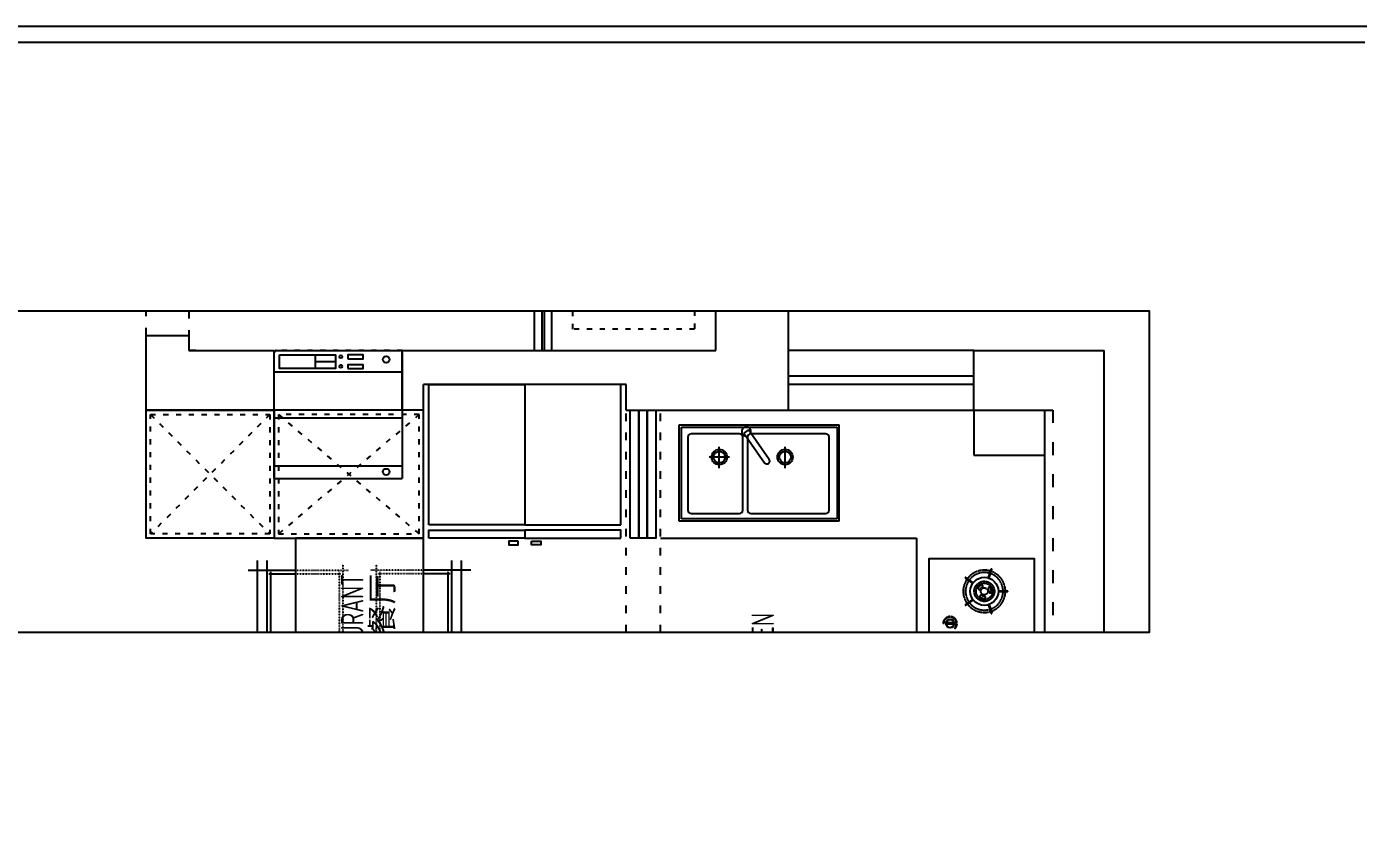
# Model space of a CAD drawing. Header units: millimetres. Extents: x -58733 to 427521, y -235734 to 553534.
# Drawn here: x 394572 to 400814, y -200219 to -196471 of the extents above; entities that cross this region are included whole.
import ezdxf
from ezdxf.xclip import XClip

# ---------------------------------------------------------------- set-up
doc = ezdxf.new("R2010")
doc.units = ezdxf.units.MM
doc.header["$XCLIPFRAME"] = 0
doc.linetypes.add('ACAD_ISO02W100', pattern=[15, 12, -3])
doc.linetypes.add('ACAD_ISO03W100', pattern=[30, 12, -18])
for name, color, linetype in [('00-墙体', 7, 'Continuous'), ('02-洁具及配件（地平图显示）', 1, 'Continuous'), ('02-活动家具', 1, 'Continuous'), ('4平-文字', 7, 'Continuous'), ('4平-灶具', 7, 'Continuous'), ('ZL家具内框', 251, 'Continuous'), ('ZL家具外框', 1, 'Continuous'), ('ZL窗户内线', 251, 'Continuous'), ('图框', 251, 'Continuous')]:
    doc.layers.add(name, color=color, linetype=linetype)
doc.layers.add('P★10 文字说明', color=32, linetype='Continuous', lineweight=0)
doc.layers.add('墙体', color=7, linetype='Continuous', lineweight=30)
doc.styles.add('DIM_FONT', font='', dxfattribs={"width": 0.8})
doc.styles.add('编号', font='ARCHSTYL.SHX', dxfattribs={"width": 0.8})
doc.styles.get('DIM_FONT').set_extended_font_data('SimSun')

# ---------------------------------------------------------------- blocks, each defined once
blk = doc.blocks.new('A$C2EBB641D')
for p, q in [((533.3, 666.7), (200, 666.7)), ((266.7, 733.3), (266.7, 0)), ((333.3, 733.3), (333.3, 0)), ((200, 66.7), (533.3, 66.7))]:
    blk.add_line(p, q)
at = {"color": 250, "linetype": 'ACAD_ISO03W100', "ltscale": 0.1}
for p, q in [((906.7, 666.7), (533.3, 666.7)), ((866.7, 26.7), (866.7, 706.7)), ((853.3, 640), (533.3, 640)), ((840, 80), (840, 653.3)), ((533.3, 93.3), (853.3, 93.3)), ((533.3, 66.7), (906.7, 66.7))]:
    blk.add_line(p, q, dxfattribs=at)
at = {"color": 251}
for p, q in [((533.3, 640), (346.7, 640)), ((360, 653.3), (360, 80)), ((346.7, 93.3), (533.3, 93.3))]:
    blk.add_line(p, q, dxfattribs=at)
blk = doc.blocks.new('A$C314F5E14')
at = {"color": 251}
for p, q in [((90.7, 393.4), (90.7, 50.3)), ((333, 408.4), (105.7, 408.4)), ((348, 50.3), (348, 393.4)), ((375, 426.6), (353.3, 411.4)), ((353.3, 411.4), (450, 273.1)), ((370.5, 393.4), (370.5, 50.3)), ((471.8, 288.3), (375, 426.6)), ((737.7, 408.4), (385.5, 408.4)), ((752.7, 50.3), (752.7, 393.4)), ((237.7, 248.1), (237.7, 348.3)), ((546.1, 248.1), (546.1, 348.3)), ((285.9, 299.6), (189.9, 299.6)), ((105.7, 35.3), (333, 35.3)), ((385.5, 35.3), (737.7, 35.3))]:
    blk.add_line(p, q, dxfattribs=at)
for centre, radius in [((237.7, 299.6), 36.1), ((237.7, 299.6), 27.1), ((546.1, 299.6), 36.1), ((546.1, 299.6), 27.1)]:
    blk.add_circle(centre, radius, dxfattribs=at)
for centre, radius, start, end in [((364.2, 419), 21.7, 342.60679, 267.3353), ((105.7, 393.4), 15, 90, 180), ((333, 393.4), 15, 0, 90), ((385.5, 393.4), 15, 90, 180), ((737.7, 393.4), 15, 0, 90), ((460.9, 280.7), 13.3, 214.97105, 34.97105), ((105.7, 50.3), 15, 180, 270), ((333, 50.3), 15, 270, 0), ((385.5, 50.3), 15, 180, 270), ((737.7, 50.3), 15, 270, 0)]:
    blk.add_arc(centre, radius, start, end, dxfattribs=at)
at = {"layer": 'ZL家具外框'}
for p, q in [((50, 0), (50, 450)), ((50, 450), (800, 450)), ((60, 10), (60, 440)), ((60, 440), (790, 440)), ((790, 440), (790, 10)), ((800, 0), (800, 450)), ((800, 0), (50, 0)), ((790, 10), (60, 10))]:
    blk.add_line(p, q, dxfattribs=at)
blk = doc.blocks.new('G$CC743C0DE')
at = {"layer": '4平-灶具', "color": 1, "linetype": 'ACAD_ISO03W100'}
for centre, start, end in [((90, 320.8), 35.99932, 215.99932), ((217.3, 320.8), 323.99932, 143.99932), ((482.7, 320.8), 35.99932, 215.99932), ((610, 320.8), 323.99932, 143.99932), ((256.6, 199.7), 251.99932, 71.99932), ((443.4, 199.7), 107.99932, 287.99932), ((649.3, 199.7), 251.99932, 71.99932), ((153.7, 124.9), 179.99932, 359.99932), ((546.3, 124.9), 179.99932, 359.99932)]:
    blk.add_arc(centre, 1.65, start, end, dxfattribs=at)
at = {"layer": 'ZL家具内框', "linetype": 'ACAD_ISO02W100', "ltscale": 0.2}
for p, q in [((304.9, 423.7), (304.9, 426.7)), ((334.9, 395.2), (337.9, 395.2)), ((334.9, 392.2), (337.9, 392.2)), ((395.1, 423.7), (395.1, 426.7)), ((425.1, 395.2), (428.1, 395.2)), ((425.1, 392.2), (428.1, 392.2)), ((283.7, 372.4), (281.6, 370.3)), ((303.4, 363.7), (303.4, 360.7)), ((306.4, 363.7), (306.4, 360.7)), ((373.9, 372.4), (371.8, 370.3)), ((393.6, 363.7), (393.6, 360.7)), ((396.6, 363.7), (396.6, 360.7))]:
    blk.add_line(p, q, dxfattribs=at)
for centre, radius in [((153.7, 233.2), 47.3), ((153.7, 233.2), 38.5), ((546.3, 233.2), 47.3), ((546.3, 233.2), 38.5), ((153.7, 233.2), 16.5), ((546.3, 233.2), 16.5)]:
    blk.add_circle(centre, radius, dxfattribs=at)
for centre, radius, start, end in [((304.9, 393.7), 33, 2.60458, 89.99932), ((304.9, 393.7), 30, 2.86531, 89.99932), ((304.9, 393.7), 30, 272.86531, 357.13334), ((304.9, 393.7), 33, 272.60458, 357.39407), ((395.1, 393.7), 33, 2.60458, 89.99932), ((395.1, 393.7), 30, 2.86531, 89.99932), ((395.1, 393.7), 30, 272.86531, 357.13334), ((395.1, 393.7), 33, 272.60458, 357.39407), ((153.7, 233.2), 99, 126.9543, 197.04435), ((153.7, 233.2), 99, 54.9543, 125.04435), ((153.7, 233.2), 88, 55.07368, 124.92497), ((153.7, 233.2), 99, 342.9543, 53.04435), ((304.9, 393.7), 33, 224.99932, 267.39407), ((304.9, 393.7), 30, 224.99932, 267.13334), ((395.1, 393.7), 33, 224.99932, 267.39407), ((395.1, 393.7), 30, 224.99932, 267.13334), ((546.3, 233.2), 99, 126.9543, 197.04435), ((546.3, 233.2), 99, 54.9543, 125.04435), ((546.3, 233.2), 88, 55.07368, 124.92497), ((546.3, 233.2), 99, 342.9543, 53.04435), ((153.7, 233.2), 88, 127.07368, 196.92497), ((153.7, 233.2), 33, 146.47349, 179.99932), ((130.7, 248.3), 5.5, 326.47349, 146.47349), ((167.4, 257), 5.5, 59.99932, 239.99932), ((153.7, 233.2), 22, 26.47349, 59.99932), ((153.7, 233.2), 33, 26.47349, 59.99932), ((153.7, 233.2), 88, 343.07368, 52.92497), ((546.3, 233.2), 88, 127.07368, 196.92497), ((546.3, 233.2), 33, 146.47349, 179.99932), ((523.4, 248.3), 5.5, 326.47349, 146.47349), ((560.1, 257), 5.5, 59.99932, 239.99932), ((546.3, 233.2), 22, 26.47349, 59.99932), ((546.3, 233.2), 33, 26.47349, 59.99932), ((546.3, 233.2), 88, 343.07368, 52.92497), ((153.7, 233.2), 99, 198.9543, 269.04435), ((153.7, 233.2), 88, 199.07368, 268.92497), ((126.2, 233.2), 5.5, 179.99932, 359.99932), ((153.7, 233.2), 22, 146.47349, 179.99932), ((152, 205.7), 5.5, 86.47349, 266.47349), ((153.7, 233.2), 33, 266.47349, 299.99932), ((153.7, 233.2), 22, 266.47349, 299.99932), ((153.7, 233.2), 88, 271.07368, 340.92497), ((153.7, 233.2), 99, 270.9543, 341.04435), ((167.4, 209.3), 5.5, 299.99932, 119.99932), ((178.3, 245.4), 5.5, 206.47349, 26.47349), ((546.3, 233.2), 99, 198.9543, 269.04435), ((546.3, 233.2), 88, 199.07368, 268.92497), ((518.8, 233.2), 5.5, 179.99932, 359.99932), ((546.3, 233.2), 22, 146.47349, 179.99932), ((544.6, 205.7), 5.5, 86.47349, 266.47349), ((546.3, 233.2), 33, 266.47349, 299.99932), ((546.3, 233.2), 22, 266.47349, 299.99932), ((546.3, 233.2), 88, 271.07368, 340.92497), ((546.3, 233.2), 99, 270.9543, 341.04435), ((560.1, 209.3), 5.5, 299.99932, 119.99932), ((570.9, 245.4), 5.5, 206.47349, 26.47349)]:
    blk.add_arc(centre, radius, start, end, dxfattribs=at)
at = {"layer": 'ZL家具外框'}
for p, q in [((301.9, 376.4), (301.9, 410.9)), ((307.9, 376.4), (307.9, 410.9)), ((392.1, 376.4), (392.1, 410.9)), ((398.1, 376.4), (398.1, 410.9)), ((112.6, 286.9), (88.7, 319.8)), ((115.2, 288.9), (91.4, 321.7)), ((192.1, 288.9), (216, 321.7)), ((194.8, 286.9), (218.6, 319.8)), ((505.2, 286.9), (481.4, 319.8)), ((507.9, 288.9), (484, 321.7)), ((584.8, 288.9), (608.6, 321.7)), ((587.4, 286.9), (611.3, 319.8)), ((88.8, 213.8), (50.2, 201.3)), ((89.8, 210.7), (51.2, 198.1)), ((217.5, 210.7), (256.1, 198.1)), ((218.5, 213.8), (257.2, 201.3)), ((481.5, 213.8), (442.8, 201.3)), ((482.5, 210.7), (443.9, 198.1)), ((610.2, 210.7), (648.8, 198.1)), ((611.2, 213.8), (649.8, 201.3)), ((152, 165.5), (152, 124.9)), ((155.3, 165.5), (155.3, 124.9)), ((544.7, 165.5), (544.7, 124.9)), ((548, 165.5), (548, 124.9))]:
    blk.add_line(p, q, dxfattribs=at)
blk.add_lwpolyline([(0, 491.7), (700, 491.7), (700, 0), (0, 0)], close=True, dxfattribs=at)
for centre, radius in [((304.9, 393.7), 20), ((395.1, 393.7), 20), ((153.7, 233.2), 66), ((546.3, 233.2), 66)]:
    blk.add_circle(centre, radius, dxfattribs=at)
for centre, radius, start, end in [((304.9, 393.7), 18, 99.59339, 260.40526), ((304.9, 410.6), 3.01, 355.12371, 184.87494), ((304.9, 376.7), 3.01, 175.12371, 4.87494), ((304.9, 393.7), 18, 279.59339, 80.40526), ((395.1, 393.7), 18, 99.59339, 260.40526), ((395.1, 410.6), 3.01, 355.12371, 184.87494), ((395.1, 376.7), 3.01, 175.12371, 4.87494), ((395.1, 393.7), 18, 279.59339, 80.40526), ((113.9, 287.9), 1.65, 215.99932, 35.99932), ((193.4, 287.9), 1.65, 143.99932, 323.99932), ((506.6, 287.9), 1.65, 215.99932, 35.99932), ((586.1, 287.9), 1.65, 143.99932, 323.99932), ((50.7, 199.7), 1.65, 107.99932, 287.99932), ((89.3, 212.2), 1.65, 287.99932, 107.99932), ((218, 212.2), 1.65, 71.99932, 251.99932), ((482, 212.2), 1.65, 287.99932, 107.99932), ((610.7, 212.2), 1.65, 71.99932, 251.99932), ((153.7, 165.5), 1.65, 359.99932, 179.99932), ((546.3, 165.5), 1.65, 359.99932, 179.99932)]:
    blk.add_arc(centre, radius, start, end, dxfattribs=at)
blk = doc.blocks.new('235434234234dgfhfsdf3')
for p, q in [((294019.5, 310027.8), (294019.5, 310617.6)), ((294619.5, 310617.6), (294019.5, 310617.6)), ((294619.5, 310617.6), (294619.5, 310027.8)), ((294609.5, 310017.8), (294029.5, 310017.8))]:
    blk.add_line(p, q)
at = {"color": 251}
for p, q in [((294019.5, 310560.5), (294619.5, 310560.5)), ((294056.6, 310560.5), (294128.9, 310560.5)), ((294619.5, 310334.1), (294019.5, 310334.1)), ((294619.5, 310117.8), (294019.5, 310117.8)), ((294425.8, 310102.5), (294425.8, 310038.3)), ((294425.8, 310070.4), (294332.7, 310070.4))]:
    blk.add_line(p, q, dxfattribs=at)
for points in [[(294274.3, 310102.5), (294202.4, 310102.5), (294202.4, 310084.9), (294274.3, 310084.9)], [(294595.1, 310038.3), (294332.7, 310038.3), (294332.7, 310102.5), (294595.1, 310102.5)], [(294274.3, 310056.5), (294202.4, 310056.5), (294202.4, 310038.9), (294274.3, 310038.9)]]:
    blk.add_lwpolyline(points, close=True, dxfattribs=at)
for centre, radius in [((294094.6, 310587.1), 15.2), ((294094.6, 310060.4), 15.2), ((294307.4, 310092.6), 6.66), ((294307.4, 310047), 6.66)]:
    blk.add_circle(centre, radius, dxfattribs=at)
for centre, start, end in [((294029.5, 310027.8), 180, 270), ((294609.5, 310027.8), 270, 0)]:
    blk.add_arc(centre, 10, start, end)
at = {"color": 251, "style": 'DIM_FONT', "text_generation_flag": 4, "width": 0.8, "flags": 9}
for tag in ['YSIZE', 'XSIZE']:
    blk.add_attdef(tag, (294619.5, 310617.6), '', height=0.5, rotation=180, dxfattribs=at)
blk = doc.blocks.new('G$C234987D3')
for points in [[(657.5, 1100), (0, 1100), (0, 650), (657.5, 650)], [(720, 1100), (681.8, 1100), (681.8, 650), (720, 650)], [(657.5, 200), (0, 200), (0, 650), (657.5, 650)], [(720, 200), (681.8, 200), (681.8, 650), (720, 650)]]:
    blk.add_lwpolyline(points, close=True)
at = {"color": 251}
for points in [[(733.2, 680.9), (733.2, 724.7), (750.7, 724.7), (750.7, 680.9)], [(733.2, 619.1), (733.2, 575.3), (750.7, 575.3), (750.7, 619.1)]]:
    blk.add_lwpolyline(points, close=True, dxfattribs=at)
blk = doc.blocks.new('家具布置图')
for p, q in [((168634.7, -197950.6), (168634.7, -197350.6)), ((168634.7, -197350.6), (168984.7, -197350.6)), ((168984.7, -197350.6), (168984.7, -197550.6)), ((168984.7, -197550.6), (168914.7, -197550.6)), ((168914.7, -197550.6), (168914.7, -197950.6)), ((168914.7, -197583), (168914.7, -197550.6)), ((168634.7, -197950.6), (168914.7, -197950.6)), ((168634.7, -198650.6), (168634.7, -198550.6)), ((168634.7, -198550.6), (168914.7, -198550.6)), ((168914.7, -198550.6), (168914.7, -200020.6)), ((168634.7, -198650.6), (168754.7, -198650.6)), ((168754.7, -199600.6), (168754.7, -198650.6)), ((168634.7, -199600.6), (168634.7, -199760.6)), ((168634.7, -199600.6), (168754.7, -199600.6)), ((168634.7, -199760.6), (168634.7, -199760.6)), ((168634.7, -199760.6), (168634.7, -200360.6)), ((168914.7, -200020.6), (169554.7, -200020.6)), ((168634.7, -200360.6), (169554.7, -200360.6)), ((168424.7, -201230.6), (168424.7, -201560.6)), ((168634.7, -201230.6), (168424.7, -201230.6)), ((168634.7, -201230.6), (168634.7, -201560.6)), ((168634.7, -201230.6), (168914.7, -201230.6)), ((168914.7, -201230.6), (168914.7, -201840.6)), ((168634.7, -201560.6), (166844.7, -201560.6)), ((168634.7, -201560.6), (167102.3, -201560.6)), ((166684.7, -201840.6), (168914.7, -201840.6))]:
    blk.add_line(p, q)
at = {"color": 12}
for p, q in [((168634.7, -200360.6), (168634.7, -201230.6)), ((168914.7, -201230.6), (168914.7, -200360.6))]:
    blk.add_line(p, q, dxfattribs=at)
at = {"layer": '00-墙体', "color": 42}
for p, q in [((168754.7, -201230.6), (168754.7, -200360.6)), ((168794.7, -201230.6), (168794.7, -200360.6))]:
    blk.add_line(p, q, dxfattribs=at)
at = {"layer": '00-墙体', "color": 8, "linetype": 'ACAD_ISO03W100', "ltscale": 5}
for p, q in [((168634.7, -201600.6), (166844.7, -201600.6)), ((168634.7, -201560.6), (168634.7, -201600.6))]:
    blk.add_line(p, q, dxfattribs=at)
at = {"layer": '02-洁具及配件（地平图显示）', "color": 251, "ltscale": 0.8}
for points in [[(168914.7, -199170.6), (170395.1, -199170.6)], [(170395.1, -199250.6), (168914.7, -199250.6)]]:
    blk.add_lwpolyline(points, dxfattribs=at)
at = {"layer": '02-洁具及配件（地平图显示）', "ltscale": 0.8}
for points in [[(170395.1, -199205.6), (168914.7, -199205.6)], [(170395.1, -199215.6), (168914.7, -199215.6)]]:
    blk.add_lwpolyline(points, dxfattribs=at)
at = {"layer": '02-活动家具', "color": 251, "linetype": 'ACAD_ISO03W100', "ltscale": 2}
for p, q in [((168614.7, -197370.6), (168054.7, -197930.6)), ((168614.7, -197930.6), (168054.7, -197370.6)), ((168614.7, -198630.6), (168054.7, -197970.6)), ((168614.7, -197970.6), (168054.7, -198630.6)), ((168634.7, -198550.6), (168634.7, -197950.6)), ((168914.7, -198550.6), (168914.7, -197950.6))]:
    blk.add_line(p, q, dxfattribs=at)
at = {"layer": '02-活动家具', "color": 8, "linetype": 'ACAD_ISO03W100', "ltscale": 3}
for p, q in [((168984.7, -197350.6), (170394.7, -197350.6)), ((169684.7, -197550.6), (168984.7, -197550.6)), ((167144.7, -199600.6), (168634.7, -199600.6)), ((167144.7, -199760.6), (168634.7, -199760.6))]:
    blk.add_line(p, q, dxfattribs=at)
at = {"layer": '02-活动家具'}
for p, q in [((168034.7, -199760.6), (168034.7, -200960.6)), ((168034.7, -200960.6), (167144.7, -200960.6))]:
    blk.add_line(p, q, dxfattribs=at)
for points in [[(168034.7, -197950.6), (168034.7, -197350.6), (168634.7, -197350.6), (168634.7, -197950.6)], [(168034.7, -197950.6), (168034.7, -198650.6), (168634.7, -198650.6), (168634.7, -197950.6)], [(166736.5, -198650.6), (168034.7, -198650.6), (168034.7, -198050.6), (166736.5, -198050.6)], [(168034.7, -199619.4), (168634.7, -199619.4), (168634.7, -199659.4), (168034.7, -199659.4)], [(168034.7, -199659.4), (168634.7, -199659.4), (168634.7, -199699.4), (168034.7, -199699.4)], [(168034.7, -199699.4), (168634.7, -199699.4), (168634.7, -199739.4), (168034.7, -199739.4)]]:
    blk.add_lwpolyline(points, close=True, dxfattribs=at)
at = {"layer": '02-活动家具', "color": 251, "linetype": 'ACAD_ISO03W100', "ltscale": 2}
for points in [[(168054.7, -197930.6), (168054.7, -197370.6), (168614.7, -197370.6), (168614.7, -197930.6)], [(168054.7, -197970.6), (168054.7, -198630.6), (168614.7, -198630.6), (168614.7, -197970.6)], [(169014.7, -199350.6), (170294.7, -199350.6), (170294.7, -199920.6), (169014.7, -199920.6)]]:
    blk.add_lwpolyline(points, close=True, dxfattribs=at)
at = {"layer": '02-洁具及配件（地平图显示）', "ltscale": 0.8, "rotation": 180}
blk.add_blockref('G$C234987D3', (168754.7, -198475.6), dxfattribs=at)
at = {"layer": '02-活动家具', "yscale": 0.6666666666669698, "zscale": 0.6666666666669698}
for p, xscale, rotation in [((167930.1, -197695), -0.6666666666669698, 89.99999999999947), ((167930.1, -199006.1), 0.6666666666669698, 90.00000000000031)]:
    blk.add_blockref('A$C2EBB641D', p, dxfattribs=dict(at, xscale=xscale, rotation=rotation))
at = {"layer": '02-活动家具', "rotation": 90}
blk.add_blockref('235434234234dgfhfsdf3', (478932.5, -492570.1), dxfattribs=at)
at = {"layer": '4平-文字', "color": 0}
blk.add_blockref('G$CC743C0DE', (167239.7, -201512.3), dxfattribs=at)
at = {"layer": 'ZL窗户内线', "color": 32, "rotation": 270}
blk.add_blockref('A$C314F5E14', (168115.4, -199799.3), dxfattribs=at)
at = {"layer": 'P★10 文字说明', "char_height": 105, "line_spacing_factor": 0.8, "style": '编号'}
for s, insert, attachment_point in [('RESTAURANT\\P{\\Fￎￄￗￖ;\\W1.0000;餐厅}', (167867.8, -198263.9), 3), ('KITCHEN\\P{\\Fￎￄￗￖ;\\W1.0000;厨房}', (167319.9, -200188.5), 1)]:
    blk.add_mtext(s, dxfattribs=dict(at, insert=insert, attachment_point=attachment_point))
blk = doc.blocks.new('图框1比60')
at = {"layer": '图框', "color": 121}
blk.add_line((186038, 61389), (161670, 61389), dxfattribs=at)
at = {"layer": '图框', "color": 8}
blk.add_line((161809, 61249), (185898, 61249), dxfattribs=at)

msp = doc.modelspace()

# ---------------------------------------------------------------- linework, layer by layer
msp.add_lwpolyline([(389593, -199309.8), (389593, -197803), (399833.1, -197803), (399833.1, -199309.8)], close=True)

# ---------------------------------------------------------------- block references
at = {"color": 4}
ref = msp.add_blockref('家具布置图', (197781.5, -366903.3), dxfattribs=dict(at, rotation=90))
XClip(ref).set_block_clipping_path([(167593.5134436636, -202051.594992049), (169100.3569310574, -191811.4262220841)])
at = {"layer": '墙体', "color": 0, "xscale": 0.5227190518189174, "yscale": 0.5227190518189174, "zscale": 0.5227190518189174}
msp.add_blockref('图框1比60', (303672, -228560.5), dxfattribs=at)

doc.saveas('drawing.dxf')
